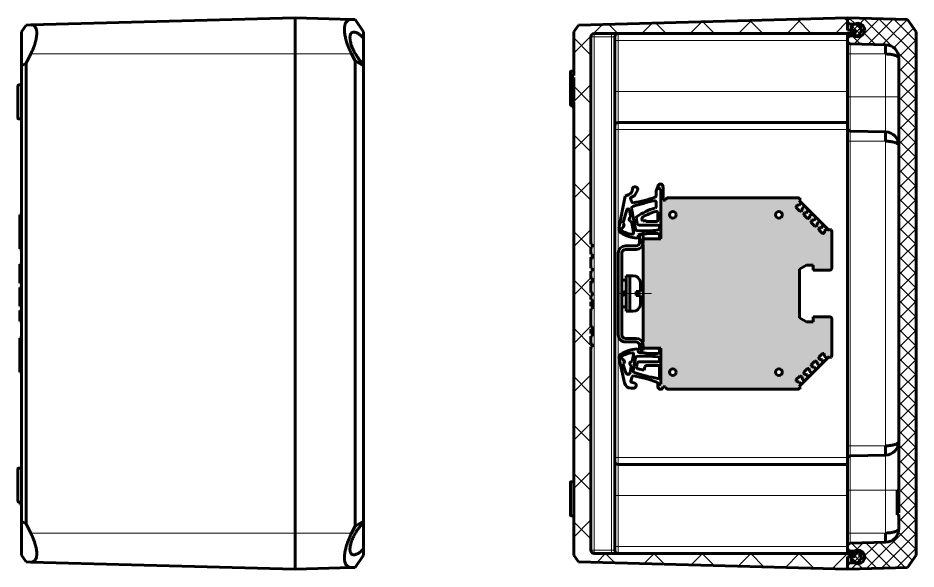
# Model space of a CAD drawing. Header units: millimetres. Extents: x -121 to 299, y -106 to 191.
# Drawn here: x 76 to 181, y 10.2 to 74.6 of the extents above; entities that cross this region are included whole.
import ezdxf

# ---------------------------------------------------------------- set-up
doc = ezdxf.new("R2010")
doc.units = ezdxf.units.MM
for name, pattern in [('K5LT_AXLED', [26.227272, 21.727272, -1.5, 1.5, -1.5]), ('K5LT_BASIC', [0]), ('K5LT_THIN', [0])]:
    doc.linetypes.add(name, pattern=pattern)
doc.layers.add('Системный слой', color=7, linetype='Continuous')

# ---------------------------------------------------------------- blocks, each defined once
blk = doc.blocks.new('VP.161610_leftside')
at = {"layer": 'Системный слой', "color": 150, "linetype": 'K5LT_BASIC', "lineweight": 60, "true_color": 0x0080ff}
for p, q in [((-31.07, 92.5), (-27.5, 95)), ((-27.5, 95), (-25.6, 95)), ((-25.6, 95), (-22, 95)), ((-22, 95), (-17.9, 95)), ((-18.98, 92.5), (-17.5, 95)), ((-17.9, 95), (-17.5, 95)), ((-17.5, 95), (115.5, 95)), ((116.98, 92.5), (115.5, 95)), ((115.5, 95), (115.9, 95)), ((115.9, 95), (120, 95)), ((120, 95), (123.6, 95)), ((123.6, 95), (125.5, 95)), ((129.07, 92.5), (125.5, 95)), ((-31.07, 92.5), (-31.09, 91.49)), ((-21, 91.49), (-18.98, 92.5)), ((-18.98, 92.5), (116.98, 92.5)), ((116.98, 92.5), (119, 91.49)), ((129.09, 91.49), (129.07, 92.5)), ((-31.09, 91.49), (-31.52, 75)), ((129.09, 91.49), (129.52, 75)), ((-31.52, 75), (-21, 75)), ((-31.52, 75), (-29.5, -2.28)), ((-31.52, 75), (-21, 75)), ((-21, 75), (119, 75)), ((-21, 75), (119, 75)), ((119, 75), (129.52, 75)), ((119, 75), (129.52, 75)), ((129.52, 75), (127.5, -2.28)), ((-29.5, -2.28), (-29.46, -3.62)), ((-18.31, -3.62), (-21, -2.28)), ((119, -2.28), (116.31, -3.62)), ((127.46, -3.62), (127.5, -2.28)), ((-29.46, -3.62), (-27.5, -5)), ((-27.5, -5), (-17.5, -5)), ((116.31, -3.62), (-18.31, -3.62)), ((-18.31, -3.62), (-17.5, -5)), ((-17.5, -5), (115.5, -5)), ((-11.99, -5.19), (-11.98, -5.81)), ((-2.01, -5.19), (-2.02, -5.81)), ((26, -5), (26.01, -5.5)), ((36, -5), (35.99, -5.5)), ((40.46, -5), (40.47, -5.5)), ((44.84, -5), (44.83, -5.5)), ((45.87, -5), (45.86, -5.5)), ((45.9, -5), (45.88, -5.5)), ((45.97, -5), (45.96, -5.5)), ((46.01, -5), (46, -5.5)), ((46.02, -5), (46.01, -5.5)), ((47.21, -5), (47.22, -5.5)), ((47.21, -5), (47.22, -5.5)), ((48.79, -5), (48.8, -5.5)), ((48.8, -5), (48.82, -5.5)), ((49.58, -5), (49.57, -5.5)), ((50.36, -5), (50.38, -5.5)), ((50.38, -5), (50.39, -5.5)), ((50.77, -5), (50.76, -5.5)), ((51.01, -5), (51, -5.5)), ((51.06, -5), (51.05, -5.5)), ((51.14, -5), (51.13, -5.5)), ((52.73, -5), (52.71, -5.5)), ((52.72, -5), (52.71, -5.5)), ((53.94, -5), (53.95, -5.5)), ((53.95, -5), (53.96, -5.5)), ((56.96, -5), (56.95, -5.5)), ((57.05, -5), (57.04, -5.5)), ((57.08, -5), (57.07, -5.5)), ((62, -5), (62.01, -5.5)), ((72, -5), (71.99, -5.5)), ((100.01, -5.19), (100.02, -5.81)), ((109.99, -5.19), (109.98, -5.81)), ((110.53, -5), (110.52, -5.5)), ((110.54, -5), (110.53, -5.5)), ((116.31, -3.62), (115.5, -5)), ((115.5, -5), (125.5, -5)), ((127.46, -3.62), (125.5, -5)), ((-11.78, -6), (-2.22, -6)), ((26.01, -5.5), (27.5, -5.5)), ((27.5, -5.5), (34.5, -5.5)), ((34.5, -5.5), (35.99, -5.5)), ((40.47, -5.5), (40.53, -5.5)), ((40.53, -5.5), (40.7, -5.5)), ((40.7, -5.5), (40.97, -5.5)), ((40.97, -5.5), (41.39, -5.5)), ((41.39, -5.5), (42.33, -5.5)), ((42.33, -5.5), (43.4, -5.5)), ((43.4, -5.5), (44.19, -5.5)), ((44.19, -5.5), (44.83, -5.5)), ((44.83, -5.5), (45.43, -5.5)), ((45.43, -5.5), (45.86, -5.5)), ((45.86, -5.5), (45.88, -5.5)), ((45.88, -5.5), (45.96, -5.5)), ((45.96, -5.5), (46, -5.5)), ((46, -5.5), (46.01, -5.5)), ((47.22, -5.5), (47.25, -5.5)), ((47.22, -5.5), (47.22, -5.5)), ((47.25, -5.5), (47.34, -5.5)), ((47.34, -5.5), (47.47, -5.5)), ((47.47, -5.5), (47.6, -5.5)), ((47.6, -5.5), (48.8, -5.5)), ((48.8, -5.5), (48.82, -5.5)), ((48.82, -5.5), (48.86, -5.5)), ((48.86, -5.5), (48.92, -5.5)), ((48.92, -5.5), (49.05, -5.5)), ((49.05, -5.5), (49.18, -5.5)), ((49.18, -5.5), (49.33, -5.5)), ((49.33, -5.5), (49.45, -5.5)), ((49.45, -5.5), (49.51, -5.5)), ((49.51, -5.5), (49.54, -5.5)), ((49.54, -5.5), (49.56, -5.5)), ((49.56, -5.5), (49.57, -5.5)), ((49.57, -5.5), (50.38, -5.5)), ((50.38, -5.5), (50.39, -5.5)), ((50.39, -5.5), (50.43, -5.5)), ((50.43, -5.5), (50.49, -5.5)), ((50.49, -5.5), (50.62, -5.5)), ((50.62, -5.5), (50.76, -5.5)), ((50.76, -5.5), (51, -5.5)), ((51, -5.5), (51.05, -5.5)), ((51.05, -5.5), (51.1, -5.5)), ((51.1, -5.5), (51.13, -5.5)), ((51.13, -5.5), (52.71, -5.5)), ((52.71, -5.5), (52.71, -5.5)), ((53.95, -5.5), (53.96, -5.5)), ((53.96, -5.5), (54, -5.5)), ((54, -5.5), (54.07, -5.5)), ((54.07, -5.5), (54.19, -5.5)), ((54.19, -5.5), (54.34, -5.5)), ((54.34, -5.5), (54.48, -5.5)), ((54.48, -5.5), (54.6, -5.5)), ((54.6, -5.5), (56.95, -5.5)), ((56.95, -5.5), (57.01, -5.5)), ((57.01, -5.5), (57.04, -5.5)), ((57.04, -5.5), (57.07, -5.5)), ((62.01, -5.5), (63.5, -5.5)), ((63.5, -5.5), (70.5, -5.5)), ((70.5, -5.5), (71.99, -5.5)), ((100.22, -6), (105, -6)), ((105, -6), (109.78, -6)), ((109.99, -5.5), (110.19, -5.5)), ((110.19, -5.5), (110.37, -5.5)), ((110.37, -5.5), (110.48, -5.5)), ((110.48, -5.5), (110.52, -5.5)), ((110.52, -5.5), (110.53, -5.5))]:
    blk.add_line(p, q, dxfattribs=at)
at = {"layer": 'Системный слой', "color": 7, "linetype": 'K5LT_THIN', "lineweight": 18}
for p, q in [((-21, 91.49), (-21, 75)), ((119, 91.49), (119, 75)), ((-21, 75), (-21, -2.28)), ((119, 75), (119, -2.28)), ((-11.99, -5.19), (-2.01, -5.19)), ((27.5, -5), (27.5, -5.5)), ((34.5, -5), (34.5, -5.5)), ((40.51, -5), (40.53, -5.5)), ((40.69, -5), (40.7, -5.5)), ((40.96, -5), (40.97, -5.5)), ((41.38, -5), (41.39, -5.5)), ((42.33, -5), (42.33, -5.5)), ((43.4, -5), (43.4, -5.5)), ((44.19, -5), (44.19, -5.5)), ((45.44, -5), (45.43, -5.5)), ((47.24, -5), (47.25, -5.5)), ((47.33, -5), (47.34, -5.5)), ((47.47, -5), (47.47, -5.5)), ((47.6, -5), (47.6, -5.5)), ((48.85, -5), (48.86, -5.5)), ((48.92, -5), (48.92, -5.5)), ((49.05, -5), (49.05, -5.5)), ((49.18, -5), (49.18, -5.5)), ((49.33, -5), (49.33, -5.5)), ((49.46, -5), (49.45, -5.5)), ((49.52, -5), (49.51, -5.5)), ((49.55, -5), (49.54, -5.5)), ((49.57, -5), (49.56, -5.5)), ((50.41, -5), (50.43, -5.5)), ((50.49, -5), (50.49, -5.5)), ((50.62, -5), (50.62, -5.5)), ((51.11, -5), (51.1, -5.5)), ((53.99, -5), (54, -5.5)), ((54.06, -5), (54.07, -5.5)), ((54.19, -5), (54.19, -5.5)), ((54.34, -5), (54.34, -5.5)), ((54.49, -5), (54.48, -5.5)), ((54.61, -5), (54.6, -5.5)), ((57.02, -5), (57.01, -5.5)), ((63.5, -5), (63.5, -5.5)), ((70.5, -5), (70.5, -5.5)), ((100.01, -5.19), (105, -5.19)), ((105, -5.19), (109.99, -5.19)), ((110.21, -5), (110.19, -5.5)), ((110.39, -5), (110.37, -5.5)), ((110.49, -5), (110.48, -5.5)), ((-11.98, -5.81), (-2.02, -5.81)), ((100.02, -5.81), (105, -5.81)), ((105, -5.81), (109.98, -5.81))]:
    blk.add_line(p, q, dxfattribs=at)
at = {"layer": 'Системный слой', "color": 150, "linetype": 'K5LT_BASIC', "lineweight": 60, "true_color": 0x0080ff}
for centre, start, end in [((-12.19, -5.2), 1.5, 90), ((-1.81, -5.2), 90, 178.5), ((99.81, -5.2), 1.5, 90), ((99.81, -5.2), 1.5, 90), ((110.19, -5.2), 90, 178.5), ((-11.78, -5.8), 181.5, 270), ((-2.22, -5.8), 270, 358.5), ((100.22, -5.8), 181.5, 270), ((109.78, -5.8), 270, 358.5)]:
    blk.add_arc(centre, 0.2, start, end, dxfattribs=at)
for points, knots in [([(-27.38, 92.09), (-27.39, 92.2), (-27.37, 92.41), (-27.28, 92.71), (-27.16, 93.02), (-26.99, 93.34), (-26.77, 93.68), (-26.53, 94), (-26.16, 94.44), (-25.84, 94.78), (-25.6, 95)], [0, 0, 0, 0, 1.622814, 2.617058, 3.793467, 5.152115, 6.298563, 7.476443, 8.668173, 11, 11, 11, 11]), ([(-17.9, 95), (-18.17, 94.72), (-18.67, 94.25), (-19.36, 93.7), (-20.01, 93.24), (-20.62, 92.84), (-21.22, 92.49), (-21.82, 92.17), (-22.32, 91.93), (-22.84, 91.71), (-23.22, 91.56), (-23.71, 91.38), (-24.24, 91.23), (-24.72, 91.12), (-25.12, 91.05), (-25.53, 91.01), (-25.91, 91), (-26.26, 91.03), (-26.54, 91.09), (-26.76, 91.17), (-26.94, 91.27), (-27.11, 91.4), (-27.27, 91.6), (-27.36, 91.84), (-27.38, 92.01), (-27.38, 92.09)], [0, 0, 0, 0, 2.657448, 4.495492, 5.321934, 7.303666, 8.599917, 9.180668, 11.043511, 11.635882, 12.280253, 13.326661, 14.597818, 15.503943, 16.383215, 17.258785, 18.310462, 19.314209, 20.199718, 21.035259, 21.764693, 22.517452, 23.730896, 25.087107, 26, 26, 26, 26]), ([(125.38, 92.09), (125.38, 91.96), (125.35, 91.78), (125.24, 91.56), (125.1, 91.39), (124.92, 91.25), (124.71, 91.15), (124.5, 91.08), (124.26, 91.03), (123.96, 91), (123.63, 91), (123.25, 91.03), (122.82, 91.09), (122.41, 91.19), (121.93, 91.32), (121.39, 91.49), (120.75, 91.74), (120.21, 91.98), (119.71, 92.23), (119.2, 92.5), (118.59, 92.86), (117.91, 93.31), (117.26, 93.78), (116.55, 94.36), (116.14, 94.75), (115.9, 95)], [0, 0, 0, 0, 1.55391, 2.467247, 3.33369, 4.369242, 5.243443, 5.940575, 6.678117, 7.517353, 8.502493, 9.277912, 10.231497, 11.357218, 11.91941, 13.187288, 14.630497, 15.771474, 16.412577, 17.654973, 18.937792, 20.358053, 22.269238, 23.615145, 26, 26, 26, 26]), ([(123.6, 95), (123.9, 94.72), (124.31, 94.28), (124.72, 93.75), (125.01, 93.31), (125.29, 92.75), (125.39, 92.32), (125.38, 92.09)], [0, 0, 0, 0, 2.132726, 3.379551, 4.106907, 5.659737, 8, 8, 8, 8]), ([(-21, 91.49), (-21.41, 91.28), (-22.16, 90.93), (-23.25, 90.48), (-24.14, 90.16), (-24.93, 89.91), (-25.58, 89.73), (-26.23, 89.59), (-26.84, 89.48), (-27.48, 89.4), (-28.09, 89.37), (-28.65, 89.39), (-29.11, 89.45), (-29.48, 89.53), (-29.82, 89.63), (-30.15, 89.79), (-30.42, 89.96), (-30.66, 90.18), (-30.88, 90.48), (-31.06, 90.92), (-31.1, 91.29), (-31.09, 91.49)], [0, 0, 0, 0, 1.842558, 3.287455, 4.703698, 5.740759, 6.759456, 7.643255, 8.726407, 9.669182, 10.851724, 11.943627, 12.943452, 13.738857, 14.580157, 15.565051, 16.63959, 17.388353, 18.558725, 20.240107, 22, 22, 22, 22]), ([(129.09, 91.49), (129.1, 91.32), (129.08, 91.04), (128.97, 90.68), (128.8, 90.36), (128.58, 90.1), (128.31, 89.89), (128.05, 89.73), (127.74, 89.6), (127.39, 89.5), (127.01, 89.43), (126.52, 89.38), (125.98, 89.38), (125.32, 89.42), (124.59, 89.52), (123.76, 89.69), (123.03, 89.88), (122.37, 90.09), (121.86, 90.26), (121.19, 90.51), (120.56, 90.76), (119.77, 91.11), (119.3, 91.34), (119, 91.49)], [0, 0, 0, 0, 1.611213, 2.801312, 3.975977, 5.510935, 6.262646, 7.373952, 8.338096, 9.167531, 10.211545, 11.206374, 12.447965, 13.586472, 14.987844, 16.36655, 17.81869, 18.546313, 19.567127, 20.245882, 21.731101, 22.534769, 24, 24, 24, 24]), ([(-29.5, -2.28), (-29.5, -2.15), (-29.49, -1.9), (-29.38, -1.54), (-29.21, -1.26), (-29, -1.05), (-28.81, -0.91), (-28.6, -0.79), (-28.36, -0.69), (-28.09, -0.61), (-27.78, -0.55), (-27.39, -0.51), (-26.93, -0.49), (-26.31, -0.53), (-25.56, -0.64), (-24.73, -0.83), (-24.03, -1.03), (-23.32, -1.27), (-22.53, -1.57), (-21.68, -1.94), (-21.17, -2.19), (-21, -2.28)], [0, 0, 0, 0, 1.349398, 2.679146, 4.290497, 5.193889, 5.924918, 6.878463, 7.607833, 8.33869, 9.312607, 10.126219, 11.208109, 12.493215, 13.975719, 15.593126, 17.02124, 17.635361, 19.320229, 21.101698, 22, 22, 22, 22]), ([(119, -2.28), (119.38, -2.09), (120.08, -1.76), (121.09, -1.35), (121.94, -1.06), (122.69, -0.84), (123.26, -0.71), (123.78, -0.61), (124.27, -0.54), (124.77, -0.5), (125.25, -0.5), (125.71, -0.54), (126.17, -0.62), (126.56, -0.76), (126.87, -0.94), (127.13, -1.16), (127.38, -1.51), (127.49, -1.9), (127.5, -2.19), (127.5, -2.28)], [0, 0, 0, 0, 1.833616, 3.325874, 4.721717, 5.80816, 6.916212, 7.580627, 8.466007, 9.475257, 10.424948, 11.357469, 12.485433, 13.765371, 14.787781, 15.752112, 17.132226, 19.183362, 20, 20, 20, 20])]:
    blk.add_open_spline(points, degree=3, knots=knots, dxfattribs=at)
blk = doc.blocks.new('35_DIN_CUTSIDE')
at = {"layer": 'Системный слой', "color": 150, "linetype": 'K5LT_BASIC', "lineweight": 60, "true_color": 0x0080ff}
for p, q in [((6.24, 14.95), (6.24, 17.35)), ((6.85, 18.06), (7.28, 18.06)), ((7.28, 18.06), (7.28, 14.95)), ((2.08, 13.91), (5.2, 13.91)), ((0, 11.83), (0, -12.09)), ((0, 11.83), (0, -12.09)), ((1.04, 11.83), (1.04, -12.09)), ((5.2, 12.87), (2.08, 12.87)), ((2.29, 3.9), (1.04, 3.9)), ((1.04, 3.9), (1.04, 0)), ((3.33, 5.2), (2.29, 5.2)), ((2.29, 5.2), (2.29, 0)), ((2.29, 0), (2.29, 3.9)), ((4.37, 5.2), (3.33, 5.2)), ((4.37, 5.2), (3.33, 5.2)), ((3.33, 0), (3.33, 5.2)), ((6.45, 0.62), (6.45, 3.12)), ((6.45, 0.62), (6.45, 3.12)), ((1.04, 0.24), (2.29, 0.69)), ((5.2, -0.62), (5.2, 0.62)), ((5.2, 0.62), (6.45, 0.62)), ((5.2, -0.62), (5.2, 0.62)), ((5.2, 0.62), (6.45, 0.62)), ((1.04, -3.9), (1.04, 0)), ((2.29, -0.24), (1.04, -0.69)), ((2.29, -5.2), (2.29, 0)), ((2.29, 0), (2.29, -3.9)), ((3.33, 0), (3.33, -5.2)), ((6.45, -0.62), (5.2, -0.62)), ((6.45, -0.62), (5.2, -0.62)), ((6.45, -0.62), (6.45, -3.12)), ((6.45, -0.62), (6.45, -3.12)), ((2.29, -3.9), (1.04, -3.9)), ((3.33, -5.2), (2.29, -5.2)), ((4.37, -5.2), (3.33, -5.2)), ((4.37, -5.2), (3.33, -5.2)), ((5.2, -13.13), (2.08, -13.13)), ((5.2, -13.13), (2.08, -13.13)), ((2.08, -14.17), (5.2, -14.17)), ((2.08, -14.17), (5.2, -14.17)), ((6.24, -15.21), (6.24, -16.46)), ((7.24, -16.59), (7.28, -15.21)), ((6.41, -16.58), (7.24, -16.59))]:
    blk.add_line(p, q, dxfattribs=at)
at = {"layer": 'Системный слой', "color": 30, "linetype": 'K5LT_AXLED', "lineweight": 18, "true_color": 0xff8000}
blk.add_line((0.29, 0), (9.68, 0), dxfattribs=at)
at = {"layer": 'Системный слой', "color": 150, "linetype": 'K5LT_BASIC', "lineweight": 60, "true_color": 0x0080ff}
for centre, radius, start, end in [((2.08, 11.83), 2.08, 90, 180), ((5.2, 14.95), 2.08, 270, 0), ((5.2, 14.95), 1.04, 270, 0), ((2.08, 11.83), 1.04, 90, 180), ((4.37, 3.12), 2.08, 0, 90), ((4.37, 3.12), 2.08, 0, 90), ((4.37, -3.12), 2.08, 270, 0), ((4.37, -3.12), 2.08, 270, 0), ((2.08, -12.09), 2.08, 180, 270), ((2.08, -12.09), 2.08, 180, 270), ((2.08, -12.09), 1.04, 180, 270), ((2.08, -12.09), 1.04, 180, 270), ((5.2, -15.21), 2.08, 0, 90), ((5.2, -15.21), 2.08, 0, 90), ((5.2, -15.21), 1.04, 0, 90), ((5.2, -15.21), 1.04, 0, 90)]:
    blk.add_arc(centre, radius, start, end, dxfattribs=at)
blk = doc.blocks.new('VP.161610_cutside')
at = {"layer": 'Системный слой'}
h = blk.add_hatch(dxfattribs=at)
h.set_pattern_fill('', angle=135, style=0, pattern_type=0)
h.set_pattern_definition([(135, (-510.7968, -10739.818), (-2.12132034, -2.12132034), []), (225, (-510.7968, -10739.818), (2.12132034, -2.12132034), [])])
h.paths.add_polyline_path([(107.05, 90), (113.08, 90), (113.08, 89.5), (113.58, 89.5), (113.58, 90), (117.66, 90), (120.03, 89.22), (121.48, 87.18), (121.66, 86.1), (121.93, 75.78), (122.18, 75.22), (122.73, 75), (123.38, 75), (123.95, 75.23), (124.18, 75.78), (124.22, 77.3), (124.72, 78.5), (125.92, 79), (127.13, 78.5), (127.62, 77.3), (127.66, 75.78), (127.91, 75.22), (128.46, 75), (129.47, 75), (129.02, 92.5), (125.45, 95), (-27.55, 95), (-31.12, 92.5), (-31.57, 75), (-30.56, 75), (-30, 75.23), (-29.76, 75.78), (-29.72, 77.3), (-29.23, 78.5), (-28.02, 79), (-26.82, 78.5), (-26.32, 77.3), (-26.28, 75.78), (-26.03, 75.22), (-25.48, 75), (-24.83, 75), (-24.26, 75.23), (-24.03, 75.78), (-23.76, 86.1), (-22.92, 88.46), (-20.84, 89.85), (-19.76, 90), (106.55, 90), (106.55, 89.5), (107.05, 89.5)])
h = blk.add_hatch(dxfattribs=at)
h.set_pattern_fill('', angle=135, style=0, pattern_type=0)
h.set_pattern_definition([(135, (-510.7968, -10739.818), (-0.70710678, -0.70710678), []), (225, (-510.7968, -10739.818), (0.70710678, -0.70710678), [])])
h.paths.add_polyline_path([(123.92, 78), (124.51, 76.59), (125.92, 76), (127.34, 76.59), (127.92, 78), (127.34, 79.41), (125.92, 80), (124.51, 79.41)])
h.paths.add_polyline_path([(-26.02, 78), (-26.61, 79.41), (-28.02, 80), (-29.44, 79.41), (-30.02, 78), (-29.44, 76.59), (-28.02, 76), (-26.61, 76.59)])
h = blk.add_hatch(dxfattribs=at)
h.set_pattern_fill('', angle=135, style=0, pattern_type=0)
h.set_pattern_definition([(135, (-510.797, -10739.818), (-7.071068, -7.071068), []), (225, (-510.797, -10739.818), (7.071068, -7.071068), [])])
h.paths.add_polyline_path([(-27.55, -5), (-14.76, -5), (-14.75, -5.17), (-14.74, -5.33), (-14.74, -5.5), (-14.2, -5.5), (-14.18, -5), (-7.34, -5), (-7.33, -5.17), (-7.32, -5.33), (-7.31, -5.5), (-7.13, -5.5), (-7.1, -5.24), (-7.09, -5.16), (-7.08, -5.08), (-7.08, -5), (125.45, -5), (127.41, -3.62), (129.47, 75), (125.95, 75), (125.9, 76.74), (125.73, 77.14), (125.4, 77.3), (125.02, 77.09), (124.9, 76.73), (124.95, 75), (124.95, 1), (124.66, 0.29), (123.95, 0), (64.51, 0), (64.51, 0.5), (63.62, 0.5), (63.62, 0), (61.4, 0), (61.4, 0.5), (60.64, 0.5), (60.64, 0), (59.39, 0), (59.39, 0.5), (58.63, 0.5), (58.63, 0), (53.43, 0), (53.43, 0.5), (52.67, 0.5), (52.67, 0), (51.42, 0), (51.42, 0.5), (50.67, 0.5), (50.67, 0), (49.51, 0), (49.51, 0.5), (48.62, 0.5), (48.62, 0), (45.37, 0), (45.37, 0.5), (44.5, 0.5), (44.5, 0), (42.47, 0), (42.47, 0.5), (41.58, 0.5), (41.58, 0), (38.33, 0), (38.33, 0.5), (37.46, 0.5), (37.46, 0), (35.44, 0), (35.44, 0.5), (34.54, 0.5), (34.54, 0), (-26.05, 0), (-26.76, 0.29), (-27.05, 1), (-27.05, 75), (-27, 76.73), (-27.16, 77.13), (-27.5, 77.3), (-27.88, 77.08), (-28, 76.74), (-28.05, 75), (-31.57, 75), (-29.51, -3.62)])
at = {"layer": 'Системный слой', "color": 150, "linetype": 'K5LT_BASIC', "lineweight": 60, "true_color": 0x0080ff}
for p, q in [((-27.55, 95), (-31.12, 92.5)), ((-27.55, 95), (125.45, 95)), ((129.02, 92.5), (125.45, 95)), ((-31.12, 92.5), (-31.57, 75)), ((129.47, 75), (129.02, 92.5)), ((-19.76, 90), (106.55, 90)), ((106.55, 90), (106.55, 89.5)), ((106.55, 89.5), (107.05, 89.5)), ((107.05, 90), (107.05, 89.5)), ((107.05, 90), (113.08, 90)), ((107.05, 89.5), (107.12, 89.5)), ((107.12, 89.5), (107.33, 89.5)), ((107.33, 89.5), (107.64, 89.5)), ((107.64, 89.5), (108.02, 89.5)), ((108.02, 90), (108.02, 89.5)), ((108.02, 89.5), (108.05, 89.5)), ((108.05, 90), (108.05, 89.5)), ((108.05, 89.5), (112.08, 89.5)), ((112.08, 89.5), (112.28, 89.5)), ((112.28, 89.5), (112.46, 89.5)), ((112.46, 89.5), (112.63, 89.5)), ((112.63, 89.5), (112.78, 89.5)), ((112.78, 89.5), (113, 89.5)), ((113, 89.5), (113.08, 89.5)), ((113.08, 89.5), (113.08, 90)), ((113.08, 89.5), (113.08, 89.5)), ((113.08, 89.5), (113.58, 89.5)), ((113.58, 90), (117.66, 90)), ((113.58, 89.5), (113.58, 90)), ((113.59, 89.5), (113.58, 89.5)), ((113.59, 90), (113.59, 89.5)), ((-23.76, 86.1), (-24.03, 75.78)), ((-23.76, 86.1), (-21.05, 86.1)), ((1.74, 86.1), (1.47, 75.78)), ((1.74, 86.1), (4.45, 86.1)), ((93.45, 86.1), (96.16, 86.1)), ((96.16, 86.1), (96.43, 75.78)), ((118.95, 86.1), (121.66, 86.1)), ((121.93, 75.78), (121.66, 86.1)), ((-29.72, 77.3), (-29.76, 75.78)), ((-28, 76.74), (-28.05, 75)), ((-27.05, 75), (-27, 76.73)), ((-26.28, 75.78), (-26.32, 77.3)), ((124.22, 77.3), (124.18, 75.78)), ((124.9, 76.73), (124.95, 75)), ((125.95, 75), (125.9, 76.74)), ((127.66, 75.78), (127.62, 77.3)), ((-31.57, 75), (-30.56, 75)), ((-31.57, 75), (-29.51, -3.62)), ((-31.57, 75), (-28.05, 75)), ((-27.05, 75), (-27.05, 1)), ((-27.05, 75), (-25.48, 75)), ((-25.48, 75), (-24.83, 75)), ((-24.83, 75), (-21.05, 75)), ((-21.05, 75), (-8.55, 75)), ((-8.55, 75), (0.67, 75)), ((-1.05, 8), (-1.05, 75)), ((0.67, 75), (4.45, 75)), ((0.67, 75), (0.67, 75)), ((4.45, 75), (93.45, 75)), ((93.45, 75), (97.23, 75)), ((97.23, 75), (106.45, 75)), ((97.23, 75), (97.23, 75)), ((98.95, 8), (98.95, 75)), ((106.45, 75), (118.95, 75)), ((118.95, 75), (122.73, 75)), ((122.73, 75), (123.38, 75)), ((123.38, 75), (124.95, 75)), ((124.95, 1), (124.95, 75)), ((125.95, 75), (129.47, 75)), ((127.41, -3.62), (129.47, 75)), ((128.46, 75), (129.47, 75)), ((-26.05, 7), (123.95, 7)), ((34.54, 0), (-26.05, 0)), ((34.54, 0.5), (34.54, 0)), ((35.44, 0.5), (34.54, 0.5)), ((35.44, 0), (35.44, 0.5)), ((38.33, 0.5), (37.46, 0.5)), ((37.46, 0), (37.46, 0.5)), ((38.33, 0.5), (38.34, 0.5)), ((38.33, 0), (38.33, 0.5)), ((38.34, 0.5), (38.45, 0.5)), ((38.34, 0), (38.34, 0.5)), ((38.45, 0), (38.45, 0.5)), ((38.45, 0.5), (38.54, 0.5)), ((38.54, 0.5), (38.63, 0.5)), ((38.54, 0), (38.54, 0.5)), ((38.63, 0.5), (38.66, 0.5)), ((38.66, 0.5), (38.69, 0.5)), ((38.69, 0.5), (38.7, 0.5)), ((38.7, 0), (38.7, 0.5)), ((41.58, 0.5), (41.58, 0)), ((42.47, 0.5), (41.58, 0.5)), ((42.47, 0), (42.47, 0.5)), ((45.37, 0.5), (44.5, 0.5)), ((44.5, 0), (44.5, 0.5)), ((45.37, 0.5), (45.38, 0.5)), ((45.37, 0), (45.37, 0.5)), ((45.38, 0), (45.38, 0.5)), ((45.38, 0.5), (45.49, 0.5)), ((45.49, 0.5), (45.58, 0.5)), ((45.49, 0), (45.49, 0.5)), ((45.58, 0.5), (45.66, 0.5)), ((45.58, 0), (45.58, 0.5)), ((45.66, 0.5), (45.7, 0.5)), ((45.7, 0.5), (45.73, 0.5)), ((45.73, 0), (45.73, 0.5)), ((45.73, 0.5), (45.73, 0.5)), ((48.62, 0.5), (48.62, 0)), ((49.51, 0.5), (48.62, 0.5)), ((49.51, 0), (49.51, 0.5)), ((50.67, 0), (50.67, 0.5)), ((51.42, 0.5), (50.67, 0.5)), ((51.43, 0.5), (51.42, 0.5)), ((51.42, 0), (51.42, 0.5)), ((51.61, 0.5), (51.43, 0.5)), ((51.81, 0.5), (51.61, 0.5)), ((52.29, 0.5), (51.81, 0.5)), ((52.49, 0.5), (52.29, 0.5)), ((52.66, 0.5), (52.49, 0.5)), ((52.67, 0.5), (52.66, 0.5)), ((52.67, 0), (52.67, 0.5)), ((53.43, 0.5), (52.67, 0.5)), ((53.43, 0), (53.43, 0.5)), ((58.63, 0), (58.63, 0.5)), ((59.39, 0.5), (58.63, 0.5)), ((59.4, 0.5), (59.39, 0.5)), ((59.39, 0), (59.39, 0.5)), ((59.57, 0.5), (59.4, 0.5)), ((59.77, 0.5), (59.57, 0.5)), ((60.25, 0.5), (59.77, 0.5)), ((60.45, 0.5), (60.25, 0.5)), ((60.62, 0.5), (60.45, 0.5)), ((60.64, 0.5), (60.62, 0.5)), ((61.4, 0.5), (60.64, 0.5)), ((60.64, 0), (60.64, 0.5)), ((61.4, 0), (61.4, 0.5)), ((64.51, 0.5), (63.62, 0.5)), ((63.62, 0.5), (63.62, 0)), ((64.51, 0), (64.51, 0.5)), ((37.46, 0), (35.44, 0)), ((41.58, 0), (38.33, 0)), ((44.5, 0), (42.47, 0)), ((48.62, 0), (45.37, 0)), ((50.67, 0), (49.51, 0)), ((52.67, 0), (51.42, 0)), ((58.63, 0), (53.43, 0)), ((60.64, 0), (59.39, 0)), ((63.62, 0), (61.4, 0)), ((123.95, 0), (64.51, 0)), ((-29.51, -3.62), (-27.55, -5)), ((-27.55, -5), (-14.76, -5)), ((-16.04, -5.19), (-16.03, -5.81)), ((-14.83, -5), (-14.82, -5.5)), ((-14.74, -5.5), (-14.76, -5)), ((-14.2, -5.5), (-14.18, -5)), ((-14.18, -5), (-7.34, -5)), ((-8.78, -5), (-8.79, -5.5)), ((-8.52, -5), (-8.53, -5.5)), ((-8.29, -5), (-8.3, -5.5)), ((-7.54, -5), (-7.53, -5.5)), ((-7.13, -5.5), (-7.1, -5.24)), ((-7.1, -5.24), (-7.08, -5)), ((-7.1, -5.24), (-7.1, -5.5)), ((-7.08, -5), (125.45, -5)), ((-5.88, -5), (-5.89, -5.5)), ((-5.51, -5), (-5.52, -5.5)), ((103.96, -5.19), (103.97, -5.81)), ((113.94, -5.19), (113.93, -5.81)), ((125.45, -5), (127.41, -3.62)), ((-6.27, -6), (-15.83, -6)), ((-14.79, -5.5), (-14.82, -5.5)), ((-14.74, -5.5), (-14.79, -5.5)), ((-14.74, -5.5), (-14.2, -5.5)), ((-8.79, -5.5), (-14.2, -5.5)), ((-8.53, -5.5), (-8.79, -5.5)), ((-8.3, -5.5), (-8.53, -5.5)), ((-8.17, -5.5), (-8.3, -5.5)), ((-8.05, -5.5), (-8.17, -5.5)), ((-7.92, -5.5), (-8.05, -5.5)), ((-7.8, -5.5), (-7.92, -5.5)), ((-7.53, -5.5), (-7.8, -5.5)), ((-7.5, -5.5), (-7.53, -5.5)), ((-7.44, -5.5), (-7.5, -5.5)), ((-7.37, -5.5), (-7.44, -5.5)), ((-7.31, -5.5), (-7.37, -5.5)), ((-7.31, -5.5), (-7.13, -5.5)), ((-7.1, -5.5), (-7.13, -5.5)), ((-6.38, -5.5), (-7.1, -5.5)), ((-5.89, -5.5), (-6.38, -5.5)), ((-6.06, -5.5), (-6.07, -5.81)), ((-5.62, -5.5), (-5.89, -5.5)), ((-5.52, -5.5), (-5.62, -5.5)), ((113.73, -6), (104.17, -6))]:
    blk.add_line(p, q, dxfattribs=at)
at = {"layer": 'Системный слой', "color": 7, "linetype": 'K5LT_THIN', "lineweight": 18}
for p, q in [((-8.55, 86.1), (-8.55, 90)), ((106.45, 86.1), (106.45, 90)), ((107.12, 90), (107.12, 89.5)), ((107.33, 90), (107.33, 89.5)), ((107.64, 90), (107.64, 89.5)), ((112.08, 90), (112.08, 89.5)), ((112.28, 90), (112.28, 89.5)), ((112.46, 90), (112.46, 89.5)), ((112.63, 90), (112.63, 89.5)), ((112.78, 90), (112.78, 89.5)), ((113, 90), (113, 89.5)), ((113.08, 90), (113.08, 89.5)), ((-21.05, 86.1), (-21.05, 75.78)), ((-21.05, 86.1), (-8.55, 86.1)), ((-8.55, 86.1), (-8.55, 75.78)), ((-8.55, 86.1), (1.74, 86.1)), ((4.45, 86.1), (4.45, 75.78)), ((4.45, 86.1), (93.45, 86.1)), ((93.45, 86.1), (93.45, 75.78)), ((96.16, 86.1), (106.45, 86.1)), ((106.45, 86.1), (106.45, 75.78)), ((106.45, 86.1), (118.95, 86.1)), ((118.95, 86.1), (118.95, 75.78)), ((-29.76, 75.78), (-28.03, 75.78)), ((-25, 8), (-25, 75)), ((-24.03, 75.78), (-21.05, 75.78)), ((-21.05, 75), (-21.05, 75.78)), ((-21.05, 75.78), (-8.55, 75.78)), ((-10.05, 8), (-10.05, 75)), ((-8.55, 75.78), (1.47, 75.78)), ((-8.55, 75), (-8.55, 75.78)), ((1, 8), (1, 75)), ((1.47, 75.78), (4.45, 75.78)), ((4.45, 75), (4.45, 75.78)), ((4.45, 75.78), (93.45, 75.78)), ((93.45, 75.78), (96.43, 75.78)), ((93.45, 75), (93.45, 75.78)), ((96.43, 75.78), (106.45, 75.78)), ((96.9, 8), (96.9, 75)), ((106.45, 75), (106.45, 75.78)), ((106.45, 75.78), (118.95, 75.78)), ((107.95, 8), (107.95, 75)), ((118.95, 75), (118.95, 75.78)), ((118.95, 75.78), (121.93, 75.78)), ((122.9, 8), (122.9, 75)), ((125.93, 75.78), (127.66, 75.78)), ((-25, 8), (-27.05, 8)), ((-25, 8), (-10.05, 8)), ((-25, 8), (-25, 7)), ((-10.05, 8), (-10.05, 7)), ((-1.05, 8), (-10.05, 8)), ((1, 8), (-1.05, 8)), ((1, 8), (1, 7)), ((1, 8), (96.9, 8)), ((96.9, 8), (96.9, 7)), ((98.95, 8), (96.9, 8)), ((107.95, 8), (98.95, 8)), ((107.95, 8), (122.9, 8)), ((107.95, 8), (107.95, 7)), ((124.95, 8), (122.9, 8)), ((122.9, 8), (122.9, 7)), ((-26.05, 6.03), (-26.05, 7)), ((-26.05, 6.03), (123.95, 6.03)), ((-26.05, 0.97), (-26.05, 6.03)), ((123.95, 7), (123.95, 6.03)), ((123.95, 6.03), (123.95, 0.97)), ((-26.05, 0.97), (123.95, 0.97)), ((-26.05, 0), (-26.05, 0.97)), ((38.63, 0), (38.63, 0.5)), ((38.66, 0), (38.66, 0.5)), ((38.69, 0), (38.69, 0.5)), ((45.66, 0), (45.66, 0.5)), ((45.7, 0), (45.7, 0.5)), ((45.73, 0), (45.73, 0.5)), ((51.43, 0), (51.43, 0.5)), ((51.61, 0), (51.61, 0.5)), ((51.81, 0), (51.81, 0.5)), ((52.29, 0), (52.29, 0.5)), ((52.49, 0), (52.49, 0.5)), ((52.66, 0), (52.66, 0.5)), ((59.4, 0), (59.4, 0.5)), ((59.57, 0), (59.57, 0.5)), ((59.77, 0), (59.77, 0.5)), ((60.25, 0), (60.25, 0.5)), ((60.45, 0), (60.45, 0.5)), ((60.62, 0), (60.62, 0.5)), ((123.95, 0.97), (123.95, 0)), ((-14.82, -5.19), (-16.04, -5.19)), ((-14.8, -5), (-14.79, -5.5)), ((-8.17, -5), (-8.17, -5.5)), ((-8.05, -5), (-8.05, -5.5)), ((-7.92, -5), (-7.92, -5.5)), ((-7.8, -5), (-7.8, -5.5)), ((-7.52, -5), (-7.5, -5.5)), ((-7.45, -5), (-7.44, -5.5)), ((-7.38, -5), (-7.37, -5.5)), ((-6.37, -5), (-6.38, -5.5)), ((-5.61, -5), (-5.62, -5.5)), ((113.94, -5.19), (103.96, -5.19)), ((-6.07, -5.81), (-16.03, -5.81)), ((113.93, -5.81), (103.97, -5.81))]:
    blk.add_line(p, q, dxfattribs=at)
at = {"layer": 'Системный слой', "color": 150, "linetype": 'K5LT_BASIC', "lineweight": 60, "true_color": 0x0080ff}
for centre in [(-28.02, 78), (125.92, 78)]:
    blk.add_circle(centre, 2, dxfattribs=at)
for centre, radius, start, end in [((-19.76, 86), 4, 90, 178.5), ((5.74, 86), 4, 90, 178.5), ((92.16, 86), 4, 1.5, 90), ((117.66, 86), 4, 1.5, 90), ((-28.02, 77.3), 1.7, 0, 180), ((125.92, 77.3), 1.7, 0, 180), ((-27.43, 76.73), 0.573, 96.6379, 178.5), ((-27.56, 76.74), 0.558, 358.5, 83.2745), ((125.46, 76.74), 0.558, 96.7255, 181.5), ((125.33, 76.73), 0.573, 1.5, 83.3621), ((-30.56, 75.8), 0.8, 270, 358.5), ((-25.48, 75.8), 0.8, 181.5, 270), ((-24.83, 75.8), 0.8, 270, 358.5), ((0.67, 75.8), 0.8, 270, 358.5), ((97.23, 75.8), 0.8, 181.5, 270), ((122.73, 75.8), 0.8, 181.5, 270), ((123.38, 75.8), 0.8, 270, 358.5), ((128.46, 75.8), 0.8, 181.5, 270), ((-26.05, 8), 1, 180, 270), ((-0.05, 8), 1, 180, 270), ((97.95, 8), 1, 270, 0), ((123.95, 8), 1, 270, 0), ((-26.05, 1), 1, 180, 270), ((123.95, 1), 1, 270, 0), ((-16.24, -5.2), 0.2, 1.5, 90), ((103.76, -5.2), 0.2, 1.5, 90), ((114.14, -5.2), 0.2, 90, 178.5), ((-15.83, -5.8), 0.2, 181.5, 270), ((-6.27, -5.8), 0.2, 270, 358.5), ((104.17, -5.8), 0.2, 181.5, 270), ((113.73, -5.8), 0.2, 270, 358.5)]:
    blk.add_arc(centre, radius, start, end, dxfattribs=at)
at = {"layer": 'Системный слой', "color": 7, "linetype": 'K5LT_THIN', "lineweight": 18}
for centre, major_axis, start_param, end_param in [((-26.05, 6.05), (-1, 0), 0, 1.570796), ((123.95, 6.05), (1, 0), 4.712389, 6.283185), ((-26.05, 1), (-1, 0), 0, 1.570796), ((123.95, 1), (1, 0), 4.712389, 6.283185)]:
    blk.add_ellipse(centre, major_axis=major_axis, ratio=0.026177, start_param=start_param, end_param=end_param, dxfattribs=at)
at = {"layer": 'Системный слой', "color": 150, "linetype": 'K5LT_BASIC', "lineweight": 60, "true_color": 0x0080ff}
for points, knots in [([(-21.05, 86.1), (-21.05, 86.28), (-21.04, 86.6), (-21.01, 87.05), (-20.96, 87.46), (-20.91, 87.85), (-20.84, 88.23), (-20.75, 88.59), (-20.65, 88.92), (-20.53, 89.22), (-20.4, 89.48), (-20.26, 89.7), (-20.11, 89.86), (-19.94, 89.97), (-19.82, 90), (-19.76, 90)], [0, 0, 0, 0, 1.300748, 2.439918, 3.480591, 4.564561, 5.707801, 6.853774, 8.034512, 9.246294, 10.495013, 11.789796, 13.093482, 14.504008, 16, 16, 16, 16]), ([(4.45, 86.1), (4.45, 86.28), (4.46, 86.6), (4.49, 87.05), (4.54, 87.46), (4.59, 87.85), (4.66, 88.23), (4.75, 88.59), (4.85, 88.92), (4.97, 89.22), (5.1, 89.48), (5.24, 89.7), (5.39, 89.86), (5.56, 89.97), (5.68, 90), (5.74, 90)], [0, 0, 0, 0, 1.300754, 2.439926, 3.4806, 4.564572, 5.707813, 6.853786, 8.034526, 9.246309, 10.495025, 11.789813, 13.093491, 14.504015, 16, 16, 16, 16]), ([(93.45, 86.1), (93.45, 86.28), (93.44, 86.6), (93.41, 87.05), (93.36, 87.46), (93.31, 87.85), (93.24, 88.23), (93.15, 88.59), (93.05, 88.92), (92.93, 89.22), (92.8, 89.48), (92.66, 89.7), (92.51, 89.86), (92.34, 89.97), (92.22, 90), (92.16, 90)], [0, 0, 0, 0, 1.300826, 2.440061, 3.480793, 4.564824, 5.708128, 6.854166, 8.03497, 9.246821, 10.495606, 11.790465, 13.094216, 14.504817, 16, 16, 16, 16]), ([(118.95, 86.1), (118.95, 86.28), (118.94, 86.6), (118.91, 87.05), (118.86, 87.46), (118.81, 87.85), (118.74, 88.23), (118.65, 88.59), (118.55, 88.92), (118.43, 89.22), (118.3, 89.48), (118.16, 89.7), (118.01, 89.86), (117.84, 89.97), (117.72, 90), (117.66, 90)], [0, 0, 0, 0, 1.300748, 2.439918, 3.480591, 4.564561, 5.707801, 6.853774, 8.034512, 9.246294, 10.495013, 11.789796, 13.093482, 14.504008, 16, 16, 16, 16])]:
    blk.add_open_spline(points, degree=3, knots=knots, dxfattribs=at)
blk.add_open_spline([(-7.31, -5.5), (-7.32, -5.33), (-7.33, -5.17), (-7.34, -5)], degree=3, dxfattribs=at)
at = {"rotation": 90}
blk.add_blockref('35_DIN_CUTSIDE', (48.95, 8), dxfattribs=at)
blk = doc.blocks.new('SUPU_SCREW_WHITE_16_viewside')
at = {"true_color": 0xffffff}
h = blk.add_hatch(color=7, dxfattribs=at)
h.paths.add_polyline_path([(5.2, 30.51), (5.2, 16), (0.2, 16), (-0.15, 15.85), (-0.3, 15.5), (-0.3, 14.5), (0, 14.2), (0, -14.2), (-0.3, -14.5), (-0.3, -15.5), (-0.15, -15.85), (0.2, -16), (5.2, -16), (5.2, -26.51), (4.65, -26.65), (4.36, -27.15), (4.5, -27.7), (5, -27.99), (5.55, -27.85), (5.84, -27.35), (5.85, -27.25), (6.6, -27.25), (6.82, -27.78), (7.35, -28), (45.25, -28), (45.78, -27.78), (45.79, -27.77), (45.86, -27.59), (45.78, -27.42), (45.57, -27.21), (46.08, -26.7), (46.07, -26.67), (45.72, -25.99), (45.57, -25.85), (44.99, -25.85), (44.75, -25.61), (44.75, -25.18), (45.81, -24.12), (46.24, -24.12), (46.48, -24.36), (46.48, -24.94), (46.62, -25.09), (47.3, -25.43), (47.34, -25.44), (48.27, -24.51), (48.26, -24.48), (47.91, -23.8), (47.77, -23.65), (47.18, -23.65), (46.95, -23.42), (46.95, -22.99), (48.01, -21.93), (48.43, -21.93), (48.67, -22.17), (48.67, -22.75), (48.81, -22.89), (49.49, -23.24), (49.53, -23.25), (50.46, -22.32), (50.45, -22.29), (50.1, -21.6), (49.96, -21.46), (49.38, -21.46), (49.14, -21.22), (49.14, -20.8), (50.2, -19.74), (50.62, -19.74), (50.86, -19.98), (50.86, -20.56), (51, -20.7), (51.69, -21.05), (51.72, -21.06), (52.65, -20.13), (52.64, -20.1), (52.29, -19.41), (52.15, -19.27), (51.57, -19.27), (51.33, -19.03), (51.33, -18.61), (52.39, -17.55), (52.81, -17.55), (53.05, -17.78), (53.05, -18.37), (53.19, -18.51), (53.88, -18.86), (53.91, -18.87), (54.41, -18.37), (54.62, -18.58), (54.8, -18.66), (54.97, -18.59), (55.2, -18.06), (55.2, -18.05), (55.2, -7.55), (54.98, -7.02), (54.45, -6.8), (49.7, -6.8), (49.7, -8.3), (47.76, -8.3), (45.7, -7.11), (45.7, 7.11), (47.76, 8.3), (49.7, 8.3), (49.7, 6.8), (54.45, 6.8), (54.98, 7.02), (55.2, 7.55), (55.2, 18.05), (54.98, 18.58), (54.97, 18.59), (54.79, 18.66), (54.62, 18.58), (54.41, 18.37), (53.97, 18.81), (53.89, 18.82), (53.88, 18.81), (53.19, 18.46), (53.05, 18.32), (53.05, 17.74), (52.81, 17.5), (52.39, 17.5), (51.33, 18.56), (51.33, 18.98), (51.57, 19.22), (52.15, 19.22), (52.29, 19.36), (52.64, 20.05), (52.65, 20.13), (52.64, 20.14), (51.78, 21), (51.7, 21.01), (51.69, 21), (51, 20.65), (50.86, 20.51), (50.86, 19.93), (50.62, 19.69), (50.2, 19.69), (49.14, 20.75), (49.14, 21.18), (49.38, 21.41), (49.96, 21.41), (50.1, 21.56), (50.45, 22.24), (50.45, 22.32), (50.45, 22.33), (49.59, 23.19), (49.51, 23.2), (49.49, 23.19), (48.81, 22.85), (48.67, 22.7), (48.67, 22.12), (48.43, 21.88), (48.01, 21.88), (46.95, 22.94), (46.95, 23.37), (47.18, 23.61), (47.77, 23.61), (47.91, 23.75), (48.26, 24.43), (48.26, 24.51), (48.26, 24.52), (47.39, 25.39), (47.32, 25.39), (47.3, 25.39), (46.62, 25.04), (46.48, 24.9), (46.48, 24.31), (46.24, 24.07), (45.81, 24.07), (44.75, 25.13), (44.75, 25.56), (44.99, 25.8), (45.57, 25.8), (45.72, 25.94), (46.07, 26.62), (46.07, 26.7), (46.06, 26.72), (45.57, 27.21), (45.78, 27.42), (45.86, 27.6), (45.78, 27.78), (45.25, 28), (45.25, 28), (7.35, 28), (6.82, 27.78), (6.6, 27.25), (5.85, 27.25), (5.85, 31.25), (5.63, 31.78), (5.1, 32), (4.57, 31.78), (4.35, 31.25), (4.57, 30.72), (5.1, 30.5), (5.2, 30.51)])
h.paths.add_polyline_path([(8.7, 22.01), (8, 22.3), (7.71, 23), (8, 23.7), (8.7, 23.99), (9.4, 23.7), (9.69, 23), (9.4, 22.3)])
h.paths.add_polyline_path([(39.7, 22.01), (39, 22.3), (38.71, 23), (39, 23.7), (39.7, 23.99), (40.4, 23.7), (40.69, 23), (40.4, 22.3)])
h.paths.add_polyline_path([(8.7, -23.99), (8, -23.7), (7.71, -23), (8, -22.3), (8.7, -22.01), (9.4, -22.3), (9.69, -23), (9.4, -23.7)])
h.paths.add_polyline_path([(39.7, -23.99), (39, -23.7), (38.71, -23), (39, -22.3), (39.7, -22.01), (40.4, -22.3), (40.69, -23), (40.4, -23.7)])
at = {"color": 150, "linetype": 'K5LT_BASIC', "lineweight": 60, "true_color": 0x0080ff}
for p, q in [((4.39, 31.5), (3.85, 30.05)), ((-4.11, 28.91), (-5.19, 28.41)), ((-2.3, 31.2), (-2.58, 31.2)), ((-2.42, 28.75), (-1.65, 30.07)), ((3.85, 30.05), (3.85, 28.6)), ((5.2, 30.51), (5.2, 16)), ((5.85, 27.25), (5.85, 31.25)), ((-5.19, 28.41), (-7.03, 19.05)), ((-3.38, 26.86), (-3.65, 27.84)), ((-3.55, 28.07), (-2.75, 28.44)), ((3.85, 25.45), (3.85, 26.64)), ((6.6, 27.25), (5.85, 27.25)), ((45.25, 28), (7.35, 28)), ((45.57, 27.21), (45.78, 27.42)), ((46.06, 26.72), (45.57, 27.21)), ((45.72, 25.94), (46.07, 26.62)), ((47.39, 25.39), (46.06, 26.72)), ((-4.78, 24.44), (-5.91, 20.45)), ((-3.59, 22.29), (-3.98, 24.4)), ((-3.35, 24.86), (-2.23, 18.81)), ((44.75, 25.56), (44.99, 25.8)), ((44.75, 25.13), (44.75, 25.56)), ((45.81, 24.07), (44.75, 25.13)), ((44.99, 25.8), (45.57, 25.8)), ((45.57, 25.8), (45.72, 25.94)), ((46.24, 24.07), (45.81, 24.07)), ((46.48, 24.31), (46.24, 24.07)), ((46.62, 25.04), (46.48, 24.9)), ((46.48, 24.9), (46.48, 24.31)), ((47.3, 25.39), (46.62, 25.04)), ((48.26, 24.52), (47.39, 25.39)), ((47.77, 23.61), (47.91, 23.75)), ((47.91, 23.75), (48.26, 24.43)), ((49.59, 23.19), (48.26, 24.52)), ((-2.77, 17.91), (-3.37, 21.11)), ((-1.69, 20.41), (-1.99, 22.01)), ((0.92, 21), (3.85, 21)), ((4.35, 21.5), (4.35, 23.5)), ((46.95, 23.37), (47.18, 23.61)), ((46.95, 22.94), (46.95, 23.37)), ((48.01, 21.88), (46.95, 22.94)), ((47.18, 23.61), (47.77, 23.61)), ((48.43, 21.88), (48.01, 21.88)), ((48.67, 22.12), (48.43, 21.88)), ((48.81, 22.85), (48.67, 22.7)), ((48.67, 22.7), (48.67, 22.12)), ((49.49, 23.19), (48.81, 22.85)), ((49.14, 21.18), (49.38, 21.41)), ((49.14, 20.75), (49.14, 21.18)), ((49.38, 21.41), (49.96, 21.41)), ((50.45, 22.33), (49.59, 23.19)), ((49.96, 21.41), (50.1, 21.56)), ((50.1, 21.56), (50.45, 22.24)), ((51.78, 21), (50.45, 22.33)), ((51.69, 21), (51, 20.65)), ((52.64, 20.14), (51.78, 21)), ((-6.23, 19.31), (-6.33, 18.96)), ((4.35, 20), (-1.2, 20)), ((4.85, 19.05), (4.85, 19.5)), ((50.2, 19.69), (49.14, 20.75)), ((50.62, 19.69), (50.2, 19.69)), ((50.86, 19.93), (50.62, 19.69)), ((51, 20.65), (50.86, 20.51)), ((50.86, 20.51), (50.86, 19.93)), ((51.33, 18.98), (51.57, 19.22)), ((51.33, 18.56), (51.33, 18.98)), ((52.39, 17.5), (51.33, 18.56)), ((51.57, 19.22), (52.15, 19.22)), ((52.15, 19.22), (52.29, 19.36)), ((52.29, 19.36), (52.64, 20.05)), ((53.97, 18.81), (52.64, 20.14)), ((53.19, 18.46), (53.05, 18.32)), ((53.88, 18.81), (53.19, 18.46)), ((54.41, 18.37), (53.97, 18.81)), ((54.62, 18.58), (54.41, 18.37)), ((-1.56, 16.34), (-1.34, 17.09)), ((-1.15, 17.24), (-0.3, 17.24)), ((5.2, 16), (0.2, 16)), ((4.85, 17), (4.85, 16.5)), ((52.81, 17.5), (52.39, 17.5)), ((53.05, 17.74), (52.81, 17.5)), ((53.05, 18.32), (53.05, 17.74)), ((55.2, 7.55), (55.2, 18.05)), ((-0.3, 15.5), (-0.3, 14.5)), ((-0.3, 14.5), (0, 14.2)), ((0, 14.2), (0, -14.2)), ((45.7, 7.11), (47.76, 8.3)), ((47.76, 8.3), (49.7, 8.3)), ((49.7, 8.3), (49.7, 6.8)), ((55.2, 7.55), (55.2, 8.3)), ((45.7, -7.11), (45.7, 7.11)), ((49.7, 6.8), (54.45, 6.8)), ((47.76, -8.3), (45.7, -7.11)), ((54.45, -6.8), (49.7, -6.8)), ((49.7, -6.8), (49.7, -8.3)), ((55.2, -8.3), (55.2, -7.55)), ((55.2, -18.05), (55.2, -7.55)), ((49.7, -8.3), (47.76, -8.3)), ((0, -14.2), (-0.3, -14.5)), ((-0.3, -14.5), (-0.3, -15.5)), ((-3.15, -19.91), (-2.77, -17.91)), ((-1.34, -17.1), (-1.56, -16.35)), ((-0.3, -17.24), (-1.15, -17.24)), ((0.2, -16), (5.2, -16)), ((5.2, -16), (4.35, -16)), ((4.85, -16.5), (4.85, -17)), ((5.2, -16), (5.2, -26.51)), ((51.33, -18.61), (52.39, -17.55)), ((52.39, -17.55), (52.81, -17.55)), ((52.81, -17.55), (53.05, -17.78)), ((53.05, -17.78), (53.05, -18.37)), ((-7.02, -19.09), (-5.4, -26.15)), ((-6.32, -18.98), (-6.22, -19.32)), ((-5.86, -20.47), (-5.01, -23.18)), ((-2.23, -18.81), (-2.93, -22.49)), ((-1.89, -21.4), (-1.69, -20.4)), ((-1.2, -20), (4.35, -20)), ((4.85, -19.5), (4.85, -19.05)), ((49.14, -20.8), (50.2, -19.74)), ((49.14, -21.22), (49.14, -20.8)), ((50.2, -19.74), (50.62, -19.74)), ((50.62, -19.74), (50.86, -19.98)), ((50.86, -19.98), (50.86, -20.56)), ((50.86, -20.56), (51, -20.7)), ((51, -20.7), (51.69, -21.05)), ((51.33, -19.03), (51.33, -18.61)), ((51.57, -19.27), (51.33, -19.03)), ((52.15, -19.27), (51.57, -19.27)), ((51.72, -21.06), (52.65, -20.13)), ((52.29, -19.41), (52.15, -19.27)), ((52.64, -20.1), (52.29, -19.41)), ((52.65, -20.13), (53.91, -18.87)), ((53.05, -18.37), (53.19, -18.51)), ((53.19, -18.51), (53.88, -18.86)), ((53.91, -18.87), (54.41, -18.37)), ((54.41, -18.37), (54.62, -18.58)), ((-3.75, -23.11), (-3.37, -21.09)), ((0.56, -21.4), (0.36, -22.4)), ((4.85, -21), (1.05, -21)), ((4.85, -24.32), (4.85, -21)), ((46.95, -22.99), (48.01, -21.93)), ((46.95, -23.42), (46.95, -22.99)), ((47.18, -23.65), (46.95, -23.42)), ((48.01, -21.93), (48.43, -21.93)), ((48.27, -24.51), (49.53, -23.25)), ((48.43, -21.93), (48.67, -22.17)), ((48.67, -22.17), (48.67, -22.75)), ((48.67, -22.75), (48.81, -22.89)), ((48.81, -22.89), (49.49, -23.24)), ((49.38, -21.46), (49.14, -21.22)), ((49.96, -21.46), (49.38, -21.46)), ((49.53, -23.25), (50.46, -22.32)), ((50.1, -21.6), (49.96, -21.46)), ((50.45, -22.29), (50.1, -21.6)), ((50.46, -22.32), (51.72, -21.06)), ((-3.56, -25.7), (-3.29, -24.49)), ((-2.42, -26.2), (-3.41, -25.93)), ((44.75, -25.18), (45.81, -24.12)), ((44.75, -25.61), (44.75, -25.18)), ((44.99, -25.85), (44.75, -25.61)), ((45.57, -25.85), (44.99, -25.85)), ((45.72, -25.99), (45.57, -25.85)), ((46.07, -26.67), (45.72, -25.99)), ((45.81, -24.12), (46.24, -24.12)), ((46.08, -26.7), (47.34, -25.44)), ((46.24, -24.12), (46.48, -24.36)), ((46.48, -24.36), (46.48, -24.94)), ((46.48, -24.94), (46.62, -25.09)), ((46.62, -25.09), (47.3, -25.43)), ((47.77, -23.65), (47.18, -23.65)), ((47.34, -25.44), (48.27, -24.51)), ((47.91, -23.8), (47.77, -23.65)), ((48.26, -24.48), (47.91, -23.8)), ((-3.45, -27.7), (-2.8, -27.7)), ((-2.05, -26.95), (-2.05, -26.68)), ((4.35, -26.35), (4.35, -27.25)), ((5.85, -27.25), (6.6, -27.25)), ((7.35, -28), (45.25, -28)), ((45.57, -27.21), (46.08, -26.7)), ((45.78, -27.42), (45.57, -27.21))]:
    blk.add_line(p, q, dxfattribs=at)
for centre in [(8.7, 23), (39.7, 23), (8.7, -23), (39.7, -23)]:
    blk.add_circle(centre, 0.99, dxfattribs=at)
for centre, radius, start, end in [((5.1, 31.25), 0.75, 0, 277.6621), ((-4.85, 30.5), 1.75, 294.9999, 358.9157), ((-2.3, 30.45), 0.8, 110.3641, 178.9158), ((-2.3, 30.45), 0.75, 329.9996, 90.0001), ((5.1, 31.25), 0.75, 179.1659, 277.6625), ((-3.46, 27.89), 0.2, 115.0025, 195.6774), ((-2.9, 27), 0.5, 195.6778, 279.6735), ((19.93, -46.62), 75.61, 102.7489, 107.6611), ((-9.54, 65.94), 40, 279.675, 289.0436), ((-3.07, 29.12), 0.75, 295.0006, 330.0003), ((3.35, 26.64), 0.5, 0.0003, 102.7491), ((3.35, 28.6), 0.5, 289.0437, 0.0004), ((7.35, 27.25), 0.75, 90, 180), ((45.25, 27.25), 0.75, 44.4303, 90.002), ((45.61, 27.6), 0.25, 315.0034, 44.9991), ((45.97, 26.67), 0.102, 333.9498, 27.1749), ((-4.39, 24.33), 0.41, 10.5394, 164.2228), ((-2.86, 24.95), 0.5, 107.6616, 190.539), ((9.21, 5.81), 20, 106.6178, 123.3238), ((7.73, 9.53), 15, 105.5076, 120.9414), ((3.35, 25.45), 0.5, 286.6185, 359.9998), ((3.85, 23.5), 0.5, 0.0002, 105.507), ((47.35, 25.29), 0.102, 62.8188, 116.0497), ((48.17, 24.48), 0.102, 333.9501, 27.1762), ((-3.48, 21.7), 0.6, 100.4201, 280.6575), ((-1.5, 22.1), 0.5, 123.3236, 190.62), ((0.4, 21.75), 0.75, 120.9412, 235.9523), ((0.4, 20.7), 0.6, 30.0004, 134.415), ((3.85, 21.5), 0.5, 270, 0), ((49.54, 23.1), 0.102, 62.8184, 116.048), ((50.36, 22.28), 0.102, 333.952, 27.1819), ((51.73, 20.91), 0.102, 62.809, 116.0482), ((-5.75, 18.8), 1.3, 168.9193, 238.041), ((-5.75, 18.8), 0.6, 164.221, 238.6244), ((-6.15, 19.9), 0.6, 262.2729, 66.1745), ((-1.74, 18.91), 0.5, 190.5386, 263.7736), ((0.76, 41.8), 23.53, 263.7741, 278.971), ((-1.2, 20.5), 0.5, 190.6198, 270.0005), ((4.35, 19.5), 0.5, 0, 90), ((4.35, 19.05), 0.5, 278.971, 0.0002), ((52.55, 20.09), 0.102, 333.9488, 27.1775), ((53.92, 18.72), 0.102, 62.8342, 116.0519), ((54.8, 18.41), 0.25, 47.3251, 134.9989), ((54.45, 18.05), 0.75, 0, 46.3396), ((-1.14, 26.18), 10, 238.0409, 266.4605), ((-2.42, 24.26), 7, 238.6237, 262.5074), ((-3.27, 17.82), 0.5, 262.5074, 10.539), ((-1.75, 16.4), 0.2, 266.4599, 343.975), ((-1.15, 17.04), 0.2, 90.0033, 163.9744), ((2.86, 2.58), 15, 84.1036, 102.163), ((0.2, 15.5), 0.5, 90, 180), ((4.35, 16.5), 0.5, 272.1409, 0), ((4.35, 17), 0.5, 0.0002, 84.1032), ((54.45, 7.55), 0.75, 270, 360), ((54.45, -7.55), 0.75, 0, 90), ((0.2, -15.5), 0.5, 180, 270), ((-5.75, -18.8), 1.3, 121.9587, 192.912), ((-1.14, -26.18), 10, 93.5395, 121.9591), ((-5.75, -18.8), 0.6, 121.3762, 197.3023), ((-2.42, -24.26), 7, 97.4771, 121.3763), ((-3.26, -17.82), 0.5, 349.2959, 97.4757), ((0.76, -41.8), 23.53, 81.029, 96.2274), ((-1.75, -16.4), 0.2, 16.025, 93.5401), ((-1.15, -17.04), 0.2, 196.0256, 269.9967), ((2.86, -2.58), 15, 257.837, 275.8964), ((4.35, -16.5), 0.5, 0, 90), ((4.35, -17), 0.5, 275.8968, 359.9998), ((54.45, -18.05), 0.75, 313.6604, 0), ((-6.05, -19.9), 0.6, 288.6031, 106.0053), ((-3.27, -20.5), 0.6, 78.4978, 260.0948), ((-1.74, -18.91), 0.5, 96.2271, 169.2966), ((-1.2, -20.5), 0.5, 89.9994, 168.6901), ((4.35, -19.5), 0.5, 270, 0), ((4.35, -19.05), 0.5, 359.9998, 81.029), ((52.55, -20.14), 0.102, 6.656, 26.0514), ((53.92, -18.77), 0.102, 243.9481, 263.3402), ((54.8, -18.41), 0.25, 225.0011, 312.6749), ((-4.39, -22.99), 0.65, 197.3027, 349.2968), ((-2.43, -22.58), 0.5, 169.2962, 249.9526), ((9.68, 10.62), 35.84, 249.9535, 261.3257), ((-1.4, -21.5), 0.5, 168.6902, 256.3071), ((10.29, 26.6), 50, 256.3359, 258.5426), ((1.05, -21.5), 0.5, 90.0011, 168.69), ((49.54, -23.15), 0.102, 243.9518, 263.3444), ((50.36, -22.33), 0.102, 6.6549, 26.048), ((51.73, -20.96), 0.102, 243.9518, 263.3492), ((-3.45, -25.7), 2, 192.9121, 270.0001), ((-3.36, -25.74), 0.2, 167.3843, 254.9972), ((-2.8, -24.6), 0.5, 80.2496, 167.3838), ((-9.49, -63.53), 40, 70.2629, 80.25), ((-2.55, -26.68), 0.5, 360, 75.0001), ((3.85, -26.35), 0.5, 359.9996, 70.2628), ((4.35, -24.32), 0.5, 261.3261, 359.9999), ((47.35, -25.34), 0.102, 243.9535, 263.3437), ((48.17, -24.52), 0.102, 6.66, 26.0499), ((-2.8, -26.95), 0.75, 270, 0), ((5.1, -27.25), 0.75, 82.3379, 360), ((7.35, -27.25), 0.75, 180, 270), ((45.25, -27.25), 0.75, 269.9965, 315.8449), ((45.61, -27.6), 0.25, 315.8471, 44.9924), ((45.97, -26.72), 0.102, 6.6634, 26.0519)]:
    blk.add_arc(centre, radius, start, end, dxfattribs=at)

msp = doc.modelspace()

# ---------------------------------------------------------------- block references
at = {"xscale": 0.4, "yscale": 0.4, "zscale": 0.4, "rotation": 270}
for name, p in [('VP.161610_leftside', (78.431, 61.996)), ('VP.161610_cutside', (142.991, 61.976))]:
    msp.add_blockref(name, p, dxfattribs=at)
at = {"xscale": 0.4, "yscale": 0.4, "zscale": 0.4}
msp.add_blockref('SUPU_SCREW_WHITE_16_viewside', (149.086, 42.396), dxfattribs=at)
msp.add_blockref('SUPU_SCREW_WHITE_16_viewside', (149.086, 42.396), dxfattribs=at)
msp.add_blockref('SUPU_SCREW_WHITE_16_viewside', (149.086, 42.396), dxfattribs=at)

doc.saveas('drawing.dxf')
